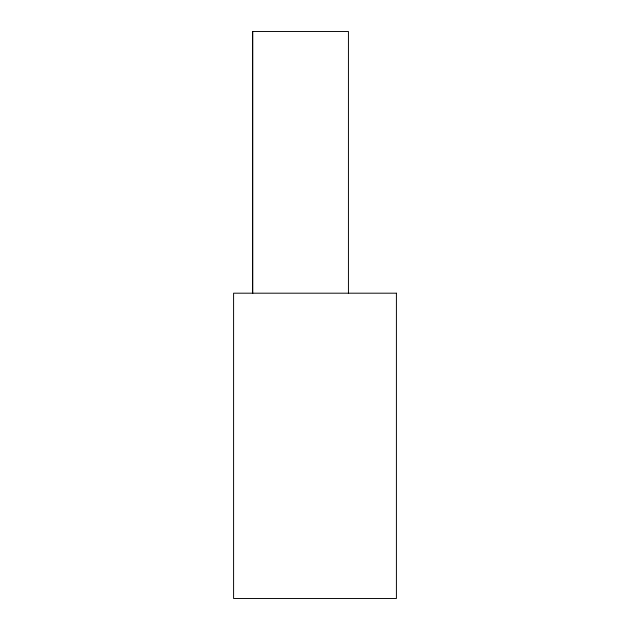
<?xml version="1.0" encoding="UTF-8"?>
<svg xmlns="http://www.w3.org/2000/svg" width="630" height="630" viewBox="0 0 630 630"><rect width="100%" height="100%" fill="white"/><g stroke="black" fill="none" stroke-linecap="round" stroke-linejoin="round"><path stroke-width="0.94" d="M348.437 293.344L348.437 31.5L252.488 31.5L252.488 293.194M252.772 31.5L252.772 293.344M396.412 293.194L233.588 293.194L233.588 598.5L396.412 598.5L396.412 293.194"/></g></svg>
